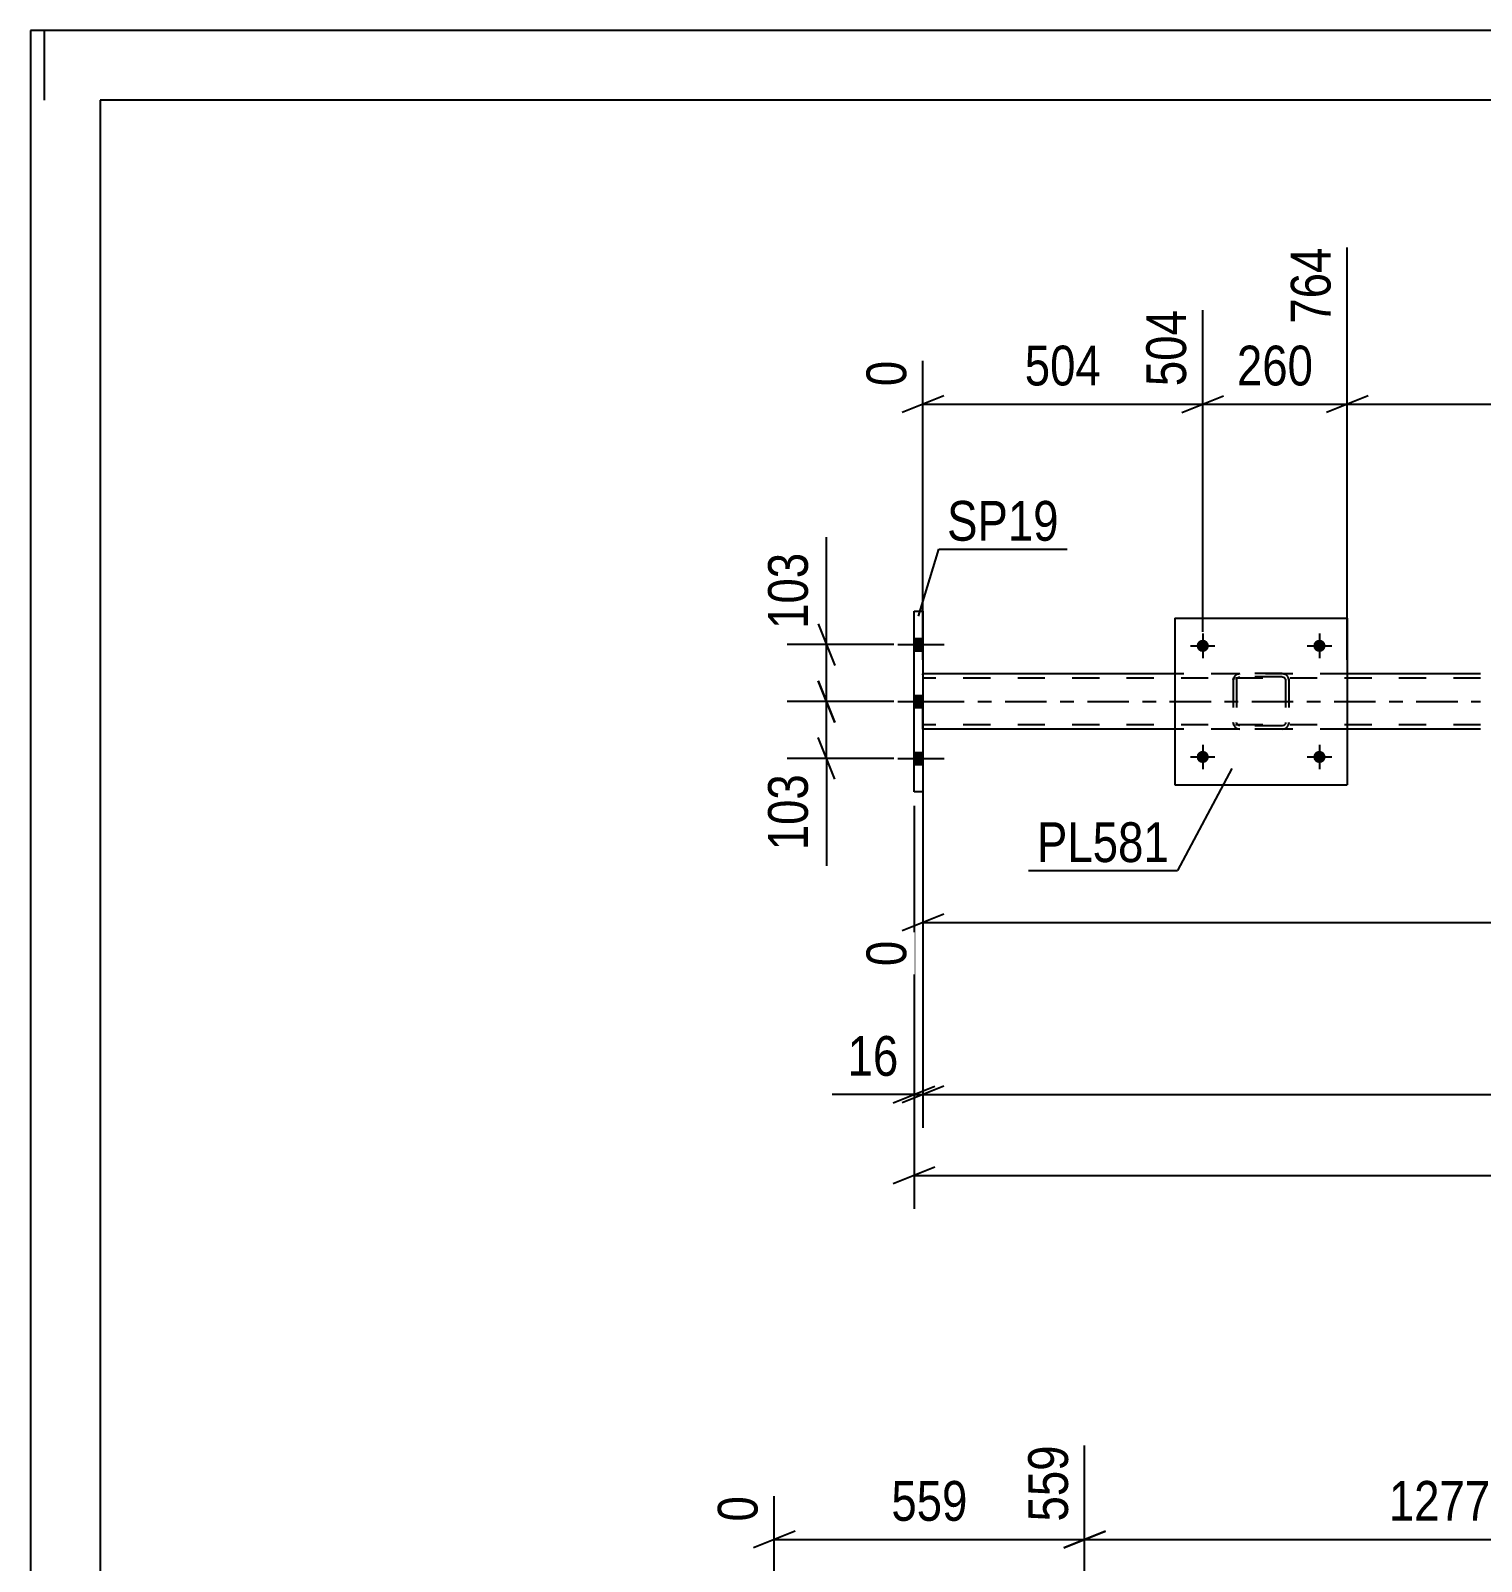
# Model space of a CAD drawing. Header units: millimetres. Extents: x 0 to 841, y 0 to 594.
# Drawn here: x 0 to 104.4, y 483.8 to 594 of the extents above; entities that cross this region are included whole.
import ezdxf

# ---------------------------------------------------------------- set-up
doc = ezdxf.new("R2010")
doc.units = ezdxf.units.MM
doc.linetypes.add('DXK_LINE_DOT2', pattern=[3.9198, 1.9599, -1.9599])
doc.linetypes.add('DXK_LINE_DOT3', pattern=[5.9187, 2.979, -0.9799, 0.9799, -0.9799])
doc.styles.add('Arial Narrow', font='ARIALN.TTF', dxfattribs={"height": 0.2})

# ---------------------------------------------------------------- blocks, each defined once
blk = doc.blocks.new('Unknown-318887337-1135')
at = {"color": 5, "linetype": 'Continuous'}
for p, q in [((841, 594), (0, 594)), ((0, 594), (0, 0)), ((1, 589), (1, 594)), ((836, 589), (5, 589)), ((5, 589), (5, 5))]:
    blk.add_line(p, q, dxfattribs=at)
blk = doc.blocks.new('Bolt-318887337-5199 - 5196')
at = {"linetype": 'Continuous'}
for points in [[(84.8, 541.7, -1), (83.92, 541.7, -1)], [(93.2, 541.7, -1), (92.32, 541.7, -1)]]:
    blk.add_hatch(color=1, dxfattribs=at).paths.add_polyline_path(points)
at = {"color": 1, "linetype": 'Continuous'}
for p, q in [((84.36, 542.58), (84.36, 540.82)), ((92.76, 542.58), (92.76, 540.82)), ((83.48, 541.7), (85.24, 541.7)), ((91.88, 541.7), (93.64, 541.7))]:
    blk.add_line(p, q, dxfattribs=at)
blk = doc.blocks.new('Part-318887337-5231 - 5196')
at = {"color": 7, "linetype": 'DXK_LINE_DOT2'}
for p, q in [((86.56, 547.22), (86.6, 547.4)), ((86.6, 547.4), (86.56, 547.22)), ((86.56, 547.22), (86.56, 544.18)), ((86.8, 547.22), (86.82, 547.31)), ((86.8, 547.22), (86.8, 544.18)), ((86.82, 547.31), (86.87, 547.39)), ((86.86, 547.66), (87.04, 547.7)), ((87.04, 547.7), (86.86, 547.66)), ((86.87, 547.39), (86.95, 547.44)), ((86.95, 547.44), (87.04, 547.46)), ((90.08, 547.7), (87.04, 547.7)), ((90.08, 547.46), (87.04, 547.46)), ((90.08, 547.7), (90.27, 547.66)), ((90.27, 547.66), (90.08, 547.7)), ((90.08, 547.46), (90.18, 547.44)), ((90.18, 547.44), (90.25, 547.39)), ((90.25, 547.39), (90.31, 547.31)), ((90.31, 547.31), (90.32, 547.22)), ((90.32, 547.22), (90.32, 544.18)), ((90.53, 547.4), (90.56, 547.22)), ((90.56, 547.22), (90.53, 547.4)), ((90.56, 547.22), (90.56, 544.18)), ((86.6, 543.99), (86.56, 544.18)), ((86.56, 544.18), (86.6, 543.99)), ((86.82, 544.09), (86.8, 544.18)), ((86.87, 544.01), (86.82, 544.09)), ((87.04, 543.7), (86.86, 543.73)), ((86.86, 543.73), (87.04, 543.7)), ((86.95, 543.96), (86.87, 544.01)), ((87.04, 543.94), (86.95, 543.96)), ((90.08, 543.94), (87.04, 543.94)), ((90.08, 543.7), (87.04, 543.7)), ((90.18, 543.96), (90.08, 543.94)), ((90.27, 543.73), (90.08, 543.7)), ((90.08, 543.7), (90.27, 543.73)), ((90.25, 544.01), (90.18, 543.96)), ((90.31, 544.09), (90.25, 544.01)), ((90.32, 544.18), (90.31, 544.09)), ((90.56, 544.18), (90.53, 543.99)), ((90.53, 543.99), (90.56, 544.18))]:
    blk.add_line(p, q, dxfattribs=at)
at = {"color": 7, "linetype": 'DXK_LINE_DOT3'}
blk.add_line((88.56, 545.7), (88.56, 545.7), dxfattribs=at)
at = {"color": 7, "linetype": 'DXK_LINE_DOT2'}
for centre, start, end in [((87.04, 547.22), 112.5, 157.5), ((87.04, 547.22), 112.5, 157.5), ((90.08, 547.22), 22.5, 67.5), ((90.08, 547.22), 22.5, 67.5), ((87.04, 544.18), 202.5, 247.5), ((87.04, 544.18), 202.5, 247.5), ((90.08, 544.18), 292.5, 337.5), ((90.08, 544.18), 292.5, 337.5)]:
    blk.add_arc(centre, 0.48, start, end, dxfattribs=at)
blk = doc.blocks.new('Bolt-318887337-5198 - 5196')
at = {"linetype": 'Continuous'}
for points in [[(84.8, 549.7, -1), (83.92, 549.7, -1)], [(93.2, 549.7, -1), (92.32, 549.7, -1)]]:
    blk.add_hatch(color=1, dxfattribs=at).paths.add_polyline_path(points)
at = {"color": 1, "linetype": 'Continuous'}
for p, q in [((84.36, 550.58), (84.36, 548.82)), ((92.76, 550.58), (92.76, 548.82)), ((83.48, 549.7), (85.24, 549.7)), ((91.88, 549.7), (93.64, 549.7))]:
    blk.add_line(p, q, dxfattribs=at)
blk = doc.blocks.new('Part-318887337-5396 - 5196')
at = {"color": 2, "linetype": 'Continuous'}
for p, q in [((82.36, 547.69), (64.22, 547.69)), ((104.36, 547.69), (94.76, 547.69)), ((82.36, 543.69), (64.22, 543.69)), ((104.36, 543.69), (94.76, 543.69))]:
    blk.add_line(p, q, dxfattribs=at)
at = {"color": 7, "linetype": 'DXK_LINE_DOT2'}
for p, q in [((64.22, 543.69), (64.22, 547.69)), ((104.36, 547.37), (64.22, 547.37)), ((94.76, 547.69), (82.36, 547.69)), ((104.36, 544.01), (64.22, 544.01)), ((94.76, 543.69), (82.36, 543.69))]:
    blk.add_line(p, q, dxfattribs=at)
at = {"color": 7, "linetype": 'DXK_LINE_DOT3'}
blk.add_line((64.22, 545.69), (104.36, 545.69), dxfattribs=at)
blk = doc.blocks.new('Part-318887337-5230 - 5196')
at = {"color": 2, "linetype": 'Continuous'}
for p, q in [((82.36, 551.7), (82.36, 539.7)), ((82.36, 551.7), (94.76, 551.7)), ((94.76, 551.7), (94.76, 539.7)), ((82.36, 539.7), (94.76, 539.7))]:
    blk.add_line(p, q, dxfattribs=at)
blk = doc.blocks.new('Part-318887337-5342 - 5196')
at = {"color": 2, "linetype": 'Continuous'}
for p, q in [((63.58, 552.19), (64.22, 552.19)), ((63.58, 539.19), (63.58, 552.19)), ((64.22, 552.19), (64.22, 539.19)), ((64.22, 539.19), (63.58, 539.19))]:
    blk.add_line(p, q, dxfattribs=at)
blk = doc.blocks.new('Bolt-318887337-5391 - 5196')
at = {"linetype": 'Continuous'}
for points in [[(64.22, 549.35), (64.22, 550.23), (63.58, 550.23), (63.58, 549.35)], [(64.22, 549.35), (64.22, 550.23), (63.58, 550.23), (63.58, 549.35)], [(64.22, 549.35), (64.22, 550.23), (63.58, 550.23), (63.58, 549.35)], [(64.22, 545.25), (64.22, 546.13), (63.58, 546.13), (63.58, 545.25)], [(64.22, 545.25), (64.22, 546.13), (63.58, 546.13), (63.58, 545.25)], [(64.22, 541.15), (64.22, 542.03), (63.58, 542.03), (63.58, 541.15)], [(64.22, 541.15), (64.22, 542.03), (63.58, 542.03), (63.58, 541.15)], [(64.22, 541.15), (64.22, 542.03), (63.58, 542.03), (63.58, 541.15)]]:
    blk.add_hatch(color=1, dxfattribs=at).paths.add_polyline_path(points)
at = {"color": 1, "linetype": 'Continuous'}
for p, q in [((63.58, 550.23), (64.22, 550.23)), ((63.58, 550.23), (64.22, 550.23)), ((63.58, 550.23), (64.22, 550.23)), ((62.42, 549.79), (65.74, 549.79)), ((62.42, 549.79), (65.74, 549.79)), ((62.42, 549.79), (65.74, 549.79)), ((63.58, 549.35), (64.22, 549.35)), ((63.58, 549.35), (64.22, 549.35)), ((63.58, 549.35), (64.22, 549.35)), ((62.42, 545.69), (65.74, 545.69)), ((62.42, 545.69), (65.74, 545.69)), ((63.58, 546.13), (64.22, 546.13)), ((63.58, 546.13), (64.22, 546.13)), ((63.58, 545.25), (64.22, 545.25)), ((63.58, 545.25), (64.22, 545.25)), ((62.42, 541.59), (65.74, 541.59)), ((62.42, 541.59), (65.74, 541.59)), ((62.42, 541.59), (65.74, 541.59)), ((63.58, 542.03), (64.22, 542.03)), ((63.58, 542.03), (64.22, 542.03)), ((63.58, 542.03), (64.22, 542.03)), ((63.58, 541.15), (64.22, 541.15)), ((63.58, 541.15), (64.22, 541.15)), ((63.58, 541.15), (64.22, 541.15))]:
    blk.add_line(p, q, dxfattribs=at)
blk = doc.blocks.new('StraightDimension-318887337-14156 - 5196')
at = {"color": 7, "linetype": 'Continuous'}
for p, q in [((84.36, 550.7), (84.36, 573.88)), ((64.22, 548.69), (64.22, 570.22)), ((65.72, 567.7), (62.72, 566.5)), ((82.86, 566.5), (85.86, 567.7)), ((64.22, 567.1), (84.36, 567.1))]:
    blk.add_line(p, q, dxfattribs=at)
at = {"color": 0}
blk.add_wipeout([(77.64, 567.85), (77.64, 572.05), (70.95, 572.05), (70.95, 567.85)], dxfattribs=at)
at = {"color": 3, "style": 'Arial Narrow'}
blk.add_text('504', height=2.863, dxfattribs=at).set_placement((71.55, 568.45))
at = {"color": 0, "linetype": 'Continuous'}
for points in [[(83.76, 574.48), (79.56, 574.48), (79.56, 567.8), (83.76, 567.8)], [(63.62, 570.82), (59.42, 570.82), (59.42, 567.8), (63.62, 567.8)]]:
    blk.add_wipeout(points, dxfattribs=at)
at = {"color": 3, "linetype": 'Continuous', "style": 'Arial Narrow'}
for s, height, p in [('504', 2.863, (83.16, 568.4)), ('0', 2.86, (63.02, 568.4))]:
    blk.add_text(s, height=height, rotation=90.0002, dxfattribs=at).set_placement(p)
blk = doc.blocks.new('StraightDimension-318887337-5482 - 5196')
at = {"color": 7, "linetype": 'Continuous'}
for p, q in [((63.58, 538.19), (63.58, 509.17)), ((65.08, 512.17), (62.08, 510.97)), ((63.58, 511.57), (768.54, 511.57))]:
    blk.add_line(p, q, dxfattribs=at)
blk = doc.blocks.new('StraightDimension-318887337-5524 - 5196')
at = {"color": 7, "linetype": 'Continuous'}
for p, q in [((57.29, 549.79), (57.29, 557.53)), ((57.29, 549.79), (57.29, 557.53)), ((56.69, 551.29), (57.89, 548.29)), ((62.13, 549.79), (54.44, 549.79)), ((57.29, 545.69), (57.29, 549.79)), ((57.89, 544.19), (56.69, 547.19)), ((62.13, 545.69), (54.44, 545.69))]:
    blk.add_line(p, q, dxfattribs=at)
at = {"color": 0}
blk.add_wipeout([(56.54, 557), (52.34, 557), (52.34, 550.32), (56.54, 550.32)], dxfattribs=at)
at = {"color": 3, "style": 'Arial Narrow'}
blk.add_text('103', height=2.863, rotation=90.0002, dxfattribs=at).set_placement((55.94, 550.92))
blk = doc.blocks.new('StraightDimension-318887337-5534 - 5196')
at = {"color": 7, "linetype": 'Continuous'}
for p, q in [((56.69, 547.19), (57.89, 544.19)), ((62.13, 545.69), (54.44, 545.69)), ((57.29, 541.59), (57.29, 545.69)), ((57.89, 540.09), (56.69, 543.09)), ((62.13, 541.59), (54.44, 541.59)), ((57.29, 541.59), (57.29, 533.86)), ((57.29, 541.59), (57.29, 533.86))]:
    blk.add_line(p, q, dxfattribs=at)
at = {"color": 0}
blk.add_wipeout([(56.54, 541.07), (52.34, 541.07), (52.34, 534.38), (56.54, 534.38)], dxfattribs=at)
at = {"color": 3, "style": 'Arial Narrow'}
blk.add_text('103', height=2.863, rotation=90.0002, dxfattribs=at).set_placement((55.94, 534.98))
blk = doc.blocks.new('StraightDimension-318887337-9022 - 5196')
at = {"color": 7, "linetype": 'Continuous'}
for p, q in [((64.22, 538.19), (64.22, 514.99)), ((65.72, 517.99), (62.72, 516.79)), ((64.22, 517.39), (768.54, 517.39))]:
    blk.add_line(p, q, dxfattribs=at)
blk = doc.blocks.new('StraightDimension-318887337-9023 - 5196')
at = {"color": 7, "linetype": 'Continuous'}
for p, q in [((63.58, 538.19), (63.58, 514.99)), ((64.22, 538.19), (64.22, 514.99)), ((63.58, 517.39), (57.68, 517.39)), ((63.58, 517.39), (57.68, 517.39)), ((62.08, 516.79), (65.08, 517.99)), ((65.72, 517.99), (62.72, 516.79)), ((63.58, 517.39), (64.22, 517.39))]:
    blk.add_line(p, q, dxfattribs=at)
at = {"color": 0}
blk.add_wipeout([(63.06, 518.14), (63.06, 522.34), (58.2, 522.34), (58.2, 518.14)], dxfattribs=at)
at = {"color": 3, "style": 'Arial Narrow'}
blk.add_text('16', height=2.863, dxfattribs=at).set_placement((58.8, 518.74))
blk = doc.blocks.new('StraightDimension-318887337-14154 - 5196')
at = {"color": 7, "linetype": 'Continuous'}
for p, q in [((94.76, 548.69), (94.76, 578.38)), ((124.74, 550.7), (124.74, 575.71)), ((96.26, 567.7), (93.26, 566.5)), ((123.24, 566.5), (126.24, 567.7)), ((94.76, 567.1), (124.74, 567.1))]:
    blk.add_line(p, q, dxfattribs=at)
at = {"color": 0}
blk.add_wipeout([(114.01, 567.85), (114.01, 572.05), (105.5, 572.05), (105.5, 567.85)], dxfattribs=at)
at = {"color": 3, "style": 'Arial Narrow'}
blk.add_text('1017', height=2.863, dxfattribs=at).set_placement((106.1, 568.45))
at = {"color": 0, "linetype": 'Continuous'}
blk.add_wipeout([(124.14, 576.31), (119.94, 576.31), (119.94, 567.8), (124.14, 567.8)], dxfattribs=at)
at = {"color": 3, "linetype": 'Continuous', "style": 'Arial Narrow'}
blk.add_text('1781', height=2.863, rotation=90.0002, dxfattribs=at).set_placement((123.54, 568.4))
blk = doc.blocks.new('StraightDimension-318887337-14155 - 5196')
at = {"color": 7, "linetype": 'Continuous'}
for p, q in [((94.76, 548.69), (94.76, 578.38)), ((84.36, 550.7), (84.36, 573.88)), ((82.86, 566.5), (85.86, 567.7)), ((96.26, 567.7), (93.26, 566.5)), ((84.36, 567.1), (94.76, 567.1))]:
    blk.add_line(p, q, dxfattribs=at)
at = {"color": 0}
blk.add_wipeout([(92.91, 567.85), (92.91, 572.05), (86.22, 572.05), (86.22, 567.85)], dxfattribs=at)
at = {"color": 3, "style": 'Arial Narrow'}
blk.add_text('260', height=2.863, dxfattribs=at).set_placement((86.82, 568.45))
at = {"color": 0, "linetype": 'Continuous'}
blk.add_wipeout([(94.16, 578.98), (89.96, 578.98), (89.96, 572.3), (94.16, 572.3)], dxfattribs=at)
at = {"color": 3, "linetype": 'Continuous', "style": 'Arial Narrow'}
blk.add_text('764', height=2.863, rotation=90.0002, dxfattribs=at).set_placement((93.56, 572.9))
blk = doc.blocks.new('StraightDimension-318887337-15549 - 5196')
at = {"color": 7, "linetype": 'Continuous'}
for p, q in [((64.22, 542.69), (64.22, 526.64)), ((65.72, 530.37), (62.72, 529.17)), ((64.22, 529.77), (712.4, 529.77))]:
    blk.add_line(p, q, dxfattribs=at)
at = {"color": 0, "linetype": 'Continuous'}
blk.add_wipeout([(63.62, 529.07), (59.42, 529.07), (59.42, 526.04), (63.62, 526.04)], dxfattribs=at)
at = {"color": 3, "linetype": 'Continuous', "style": 'Arial Narrow'}
blk.add_text('0', height=2.86, rotation=90.0002, dxfattribs=at).set_placement((63.02, 526.64))
blk = doc.blocks.new('StraightDimension-318887337-8088 - 3336')
at = {"color": 7, "linetype": 'Continuous'}
for p, q in [((126.94, 448.38), (126.94, 493.96)), ((75.86, 448.38), (75.86, 492.13)), ((77.36, 485.95), (74.36, 484.75)), ((75.86, 485.35), (126.94, 485.35)), ((125.44, 484.75), (128.44, 485.95))]:
    blk.add_line(p, q, dxfattribs=at)
at = {"color": 0}
blk.add_wipeout([(105.66, 486.1), (105.66, 490.3), (97.15, 490.3), (97.15, 486.1)], dxfattribs=at)
at = {"color": 3, "style": 'Arial Narrow'}
blk.add_text('1277', height=2.863, dxfattribs=at).set_placement((97.75, 486.7))
at = {"color": 0, "linetype": 'Continuous'}
blk.add_wipeout([(126.34, 494.56), (122.14, 494.56), (122.14, 486.05), (126.34, 486.05)], dxfattribs=at)
at = {"color": 3, "linetype": 'Continuous', "style": 'Arial Narrow'}
blk.add_text('1836', height=2.863, rotation=90.0002, dxfattribs=at).set_placement((125.74, 486.65))
blk = doc.blocks.new('StraightDimension-318887337-8089 - 3336')
at = {"color": 7, "linetype": 'Continuous'}
for p, q in [((75.86, 448.38), (75.86, 492.13)), ((53.52, 440.53), (53.52, 488.47)), ((55.02, 485.95), (52.02, 484.75)), ((53.52, 485.35), (75.86, 485.35)), ((74.36, 484.75), (77.36, 485.95))]:
    blk.add_line(p, q, dxfattribs=at)
at = {"color": 0}
blk.add_wipeout([(68.04, 486.1), (68.04, 490.3), (61.35, 490.3), (61.35, 486.1)], dxfattribs=at)
at = {"color": 3, "style": 'Arial Narrow'}
blk.add_text('559', height=2.863, dxfattribs=at).set_placement((61.95, 486.7))
at = {"color": 0, "linetype": 'Continuous'}
for points in [[(75.26, 492.73), (71.06, 492.73), (71.06, 486.05), (75.26, 486.05)], [(52.92, 489.07), (48.72, 489.07), (48.72, 486.05), (52.92, 486.05)]]:
    blk.add_wipeout(points, dxfattribs=at)
at = {"color": 3, "linetype": 'Continuous', "style": 'Arial Narrow'}
for s, height, p in [('559', 2.863, (74.66, 486.65)), ('0', 2.86, (52.32, 486.65))]:
    blk.add_text(s, height=height, rotation=90.0002, dxfattribs=at).set_placement(p)
blk = doc.blocks.new('Mark-318887337-5226 - 5196')
at = {"color": 30, "linetype": 'Continuous'}
for p in [(86.46, 540.87), (71.83, 533.53)]:
    blk.add_line(p, (82.54, 533.53), dxfattribs=at)
at = {"color": 0}
blk.add_wipeout([(81.94, 534.13), (81.94, 537.13), (72.43, 537.13), (72.43, 534.13)], dxfattribs=at)
blk.add_wipeout([(81.94, 534.13), (81.94, 537.13), (72.43, 537.13), (72.43, 534.13)], dxfattribs=at)
at = {"color": 3, "style": 'Arial Narrow'}
blk.add_text('PL581', height=2.863, dxfattribs=at).set_placement((72.43, 534.13))
blk = doc.blocks.new('Mark-318887337-5338 - 5196')
at = {"color": 30, "linetype": 'Continuous'}
for p, q in [((63.9, 551.83), (65.36, 556.67)), ((65.36, 556.67), (74.6, 556.67))]:
    blk.add_line(p, q, dxfattribs=at)
at = {"color": 0}
blk.add_wipeout([(74, 557.27), (74, 560.27), (65.96, 560.27), (65.96, 557.27)], dxfattribs=at)
blk.add_wipeout([(74, 557.27), (74, 560.27), (65.96, 560.27), (65.96, 557.27)], dxfattribs=at)
at = {"color": 3, "style": 'Arial Narrow'}
blk.add_text('SP19', height=2.863, dxfattribs=at).set_placement((65.96, 557.27))

msp = doc.modelspace()

# ---------------------------------------------------------------- block references
for name in ['Unknown-318887337-1135', 'Part-318887337-5342 - 5196', 'Part-318887337-5230 - 5196', 'Bolt-318887337-5391 - 5196', 'Bolt-318887337-5198 - 5196', 'Part-318887337-5396 - 5196', 'Part-318887337-5231 - 5196', 'Bolt-318887337-5199 - 5196']:
    msp.add_blockref(name, (0, 0))

# ---------------------------------------------------------------- next in the draw order: block references
for name in ['StraightDimension-318887337-14154 - 5196', 'StraightDimension-318887337-14156 - 5196', 'StraightDimension-318887337-5482 - 5196', 'StraightDimension-318887337-8088 - 3336']:
    msp.add_blockref(name, (0, 0))

# ---------------------------------------------------------------- next in the draw order: block references
for name in ['StraightDimension-318887337-14155 - 5196', 'Mark-318887337-5338 - 5196', 'StraightDimension-318887337-5524 - 5196', 'StraightDimension-318887337-9022 - 5196', 'StraightDimension-318887337-8089 - 3336']:
    msp.add_blockref(name, (0, 0))

# ---------------------------------------------------------------- next in the draw order: block references
msp.add_blockref('StraightDimension-318887337-5534 - 5196', (0, 0))

# ---------------------------------------------------------------- next in the draw order: block references
msp.add_blockref('StraightDimension-318887337-9023 - 5196', (0, 0))

# ---------------------------------------------------------------- next in the draw order: block references
msp.add_blockref('StraightDimension-318887337-15549 - 5196', (0, 0))

# ---------------------------------------------------------------- next in the draw order: block references
msp.add_blockref('Mark-318887337-5226 - 5196', (0, 0))

doc.saveas('drawing.dxf')
